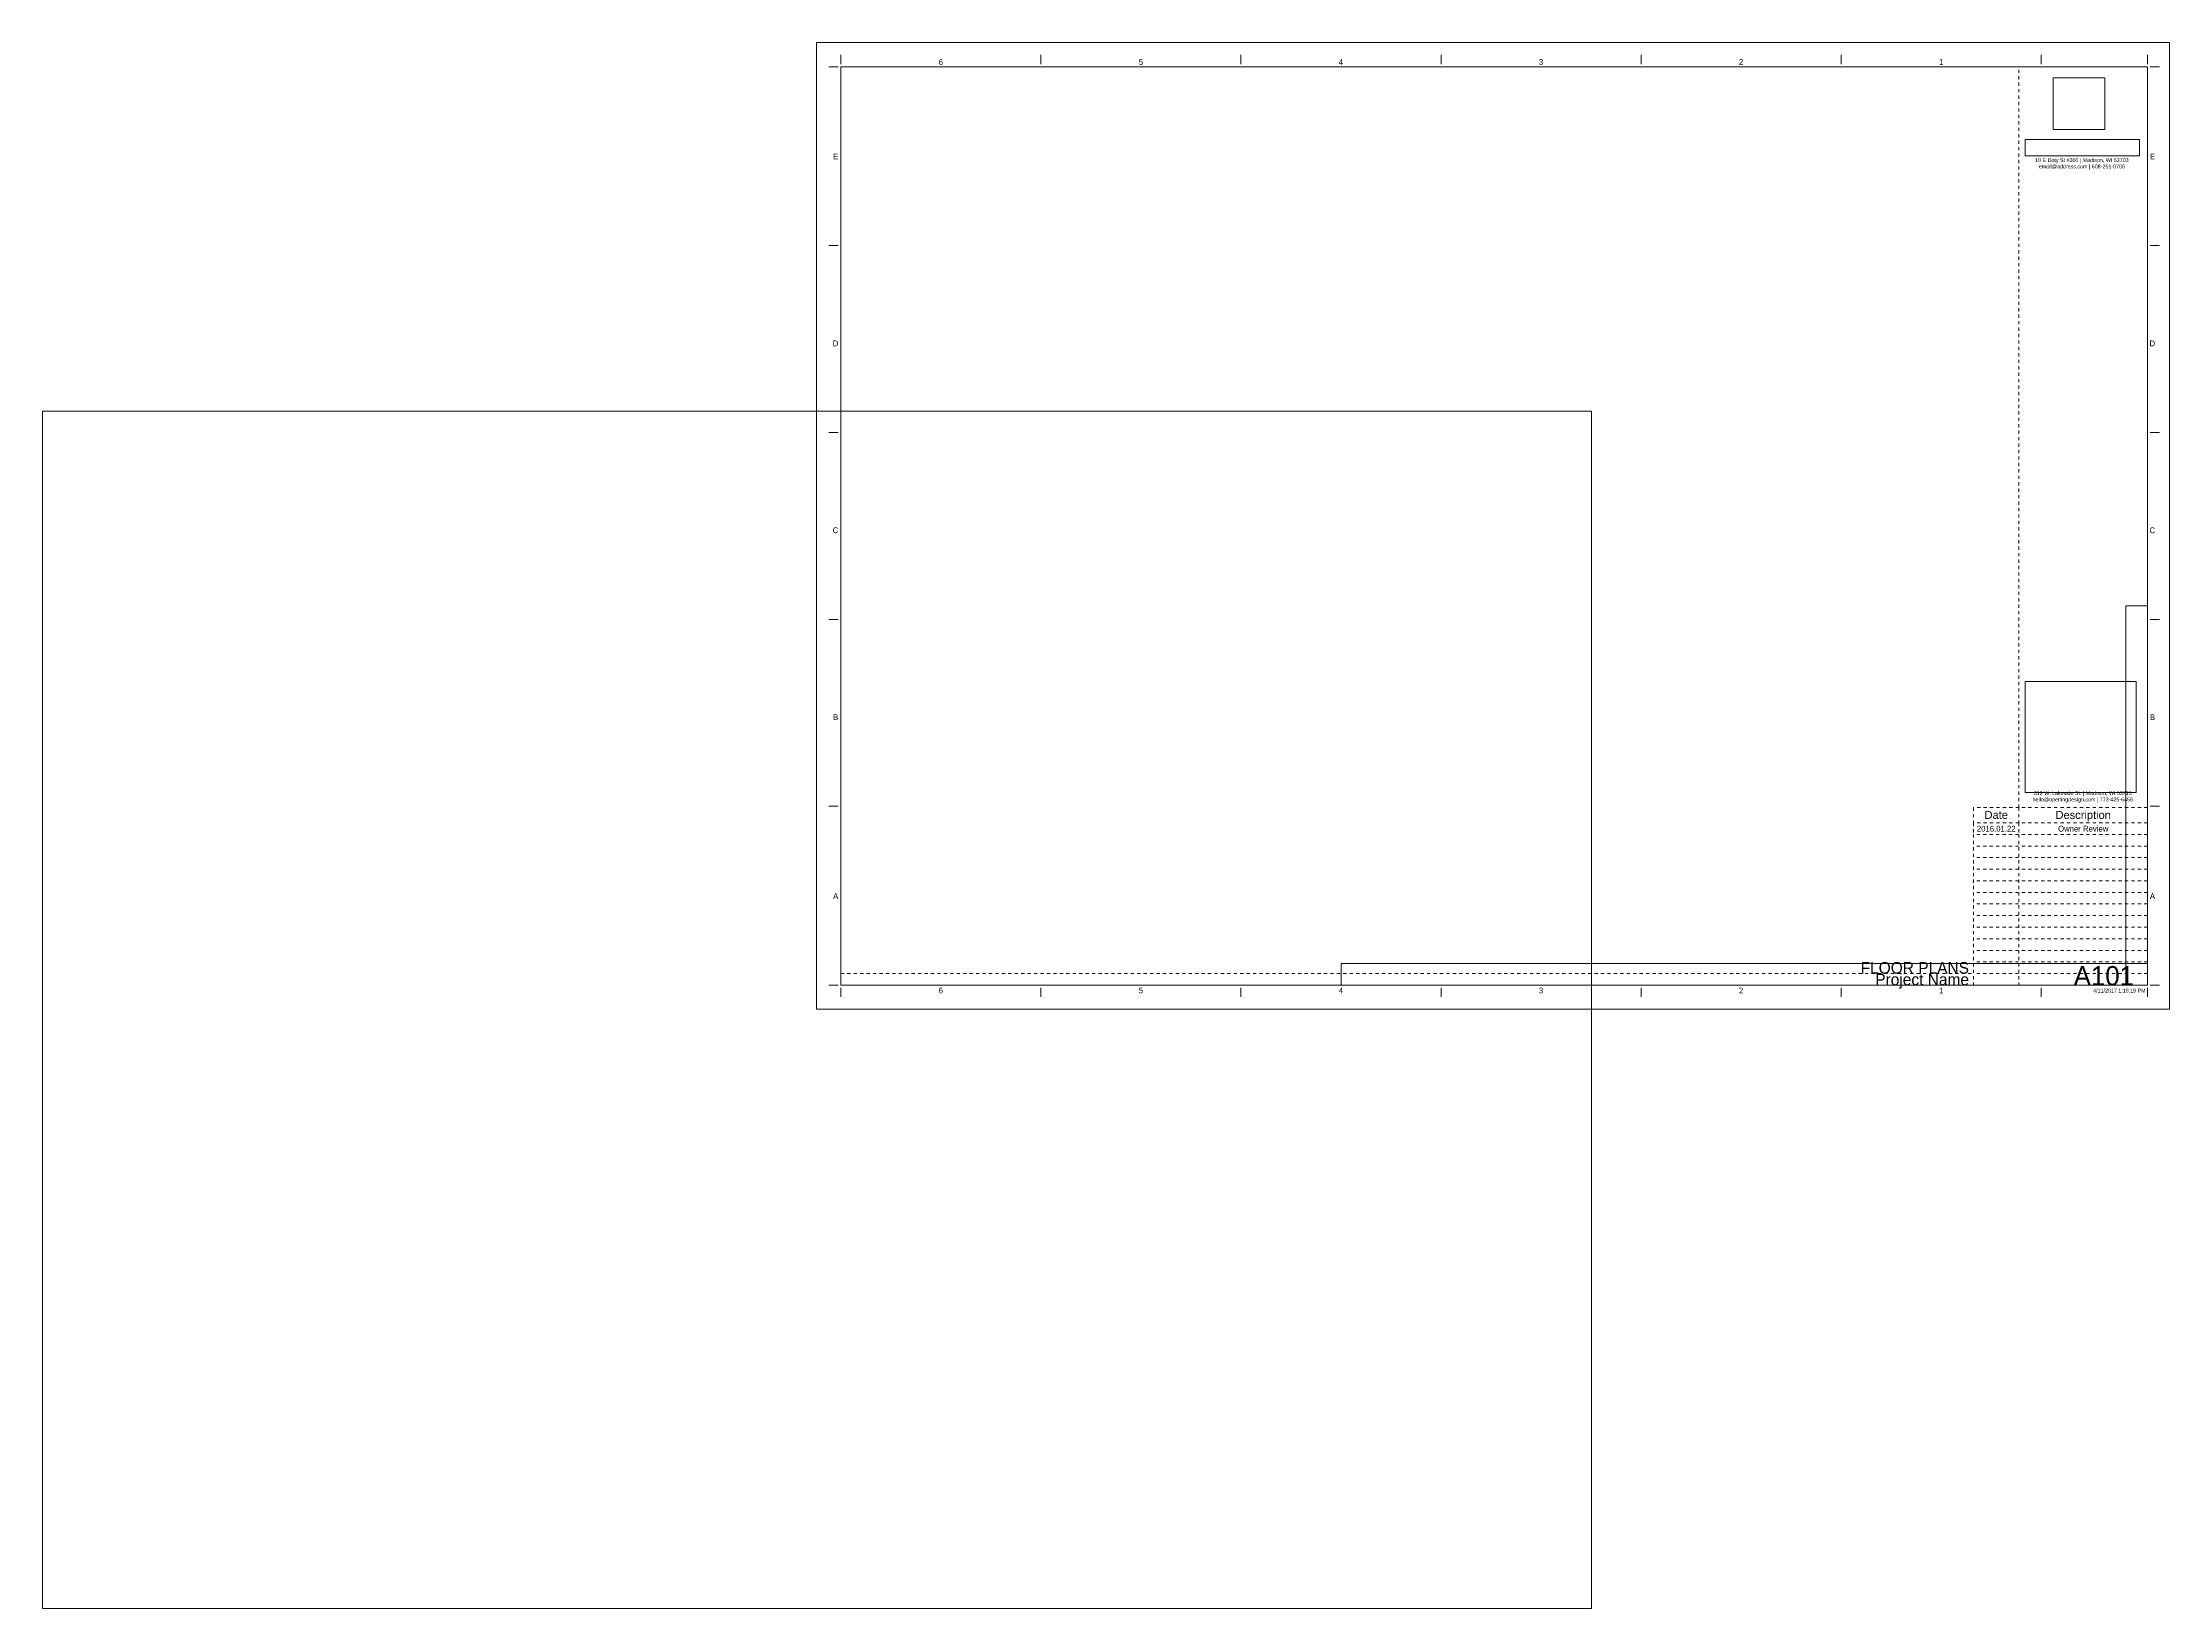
# Paper-space layout 'Layout1' of a CAD drawing. Header units: inches. Extents: x -24 to 42, y -18.6 to 30.
import ezdxf

# ---------------------------------------------------------------- set-up
doc = ezdxf.new("R2010")
doc.units = ezdxf.units.IN
doc.header["$MEASUREMENT"] = 0
doc.linetypes.add('Dot 1_32_', pattern=[0.03125, 0, -0.03125])
for name, color, linetype, lineweight in [('A-DETL', 90, 'Dot 1_32_', 13), ('G-ANNO-SCHD', 231, 'Continuous', 9), ('G-ANNO-TTLB', 6, 'Continuous', 9), ('G-ANNO-TTLB-MEDM', 33, 'Continuous', 20)]:
    doc.layers.add(name, color=color, linetype=linetype, lineweight=lineweight)
doc.styles.add('Arial', font='arial.ttf', dxfattribs={"height": 0.245883})
doc.styles.add('Century Gothic', font='ufonts.com_century-gothic.ttf', dxfattribs={"height": 0.119759})
doc.styles.add('Century Gothic_1', font='ufonts.com_century-gothic.ttf', dxfattribs={"height": 0.179639})
doc.styles.add('Century Gothic_2', font='ufonts.com_century-gothic.ttf', dxfattribs={"height": 0.598797})
doc.styles.add('Century Gothic_3', font='ufonts.com_century-gothic.ttf', dxfattribs={"height": 0.359278})
picture_1 = doc.add_image_def('image1.jpg', size_in_pixel=(95, 1663))
picture_2 = doc.add_image_def('image2.jpg', size_in_pixel=(3536, 95))
picture_3 = doc.add_image_def('image3.jpg', size_in_pixel=(101, 101))
picture_4 = doc.add_image_def('image4.jpg', size_in_pixel=(362, 52))
picture_5 = doc.add_image_def('image5.jpg', size_in_pixel=(939, 939))

# ---------------------------------------------------------------- blocks, each defined once
blk = doc.blocks.new('E1 30 x 42 Horizontal - E1 30x42 Horizontal-46795-FLOOR PLANS')
at = {"layer": 'G-ANNO-TTLB'}
for p, q in [((-0.01, 30.014), (41.99, 30.014)), ((-0.01, 0.014), (-0.01, 30.014)), ((41.99, 0.014), (41.99, 30.014)), ((-0.01, 0.014), (41.99, 0.014))]:
    blk.add_line(p, q, dxfattribs=at)
at = {"layer": 'G-ANNO-TTLB', "linetype": 'Dot 1_32_', "lineweight": 13}
for p, q in [((37.317, 6.272), (37.317, 29.264)), ((0.74, 1.123), (35.905, 1.123))]:
    blk.add_line(p, q, dxfattribs=at)
at = {"layer": 'G-ANNO-TTLB-MEDM'}
for p, q in [((0.659, 29.264), (0.372, 29.264)), ((0.74, 29.344), (0.74, 29.631)), ((0.74, 29.264), (41.307, 29.264)), ((0.74, 29.264), (0.74, 0.764)), ((6.951, 29.344), (6.951, 29.631)), ((13.162, 29.344), (13.162, 29.631)), ((19.374, 29.344), (19.374, 29.631)), ((25.585, 29.344), (25.585, 29.631)), ((31.796, 29.344), (31.796, 29.631)), ((38.008, 29.344), (38.008, 29.631)), ((41.307, 0.764), (41.307, 29.264)), ((41.308, 29.344), (41.308, 29.631)), ((41.389, 29.264), (41.676, 29.264)), ((0.659, 23.714), (0.372, 23.714)), ((41.389, 23.714), (41.676, 23.714)), ((0.659, 17.914), (0.372, 17.914)), ((41.389, 17.914), (41.676, 17.914)), ((0.659, 12.114), (0.372, 12.114)), ((41.389, 12.114), (41.676, 12.114)), ((0.659, 6.314), (0.372, 6.314)), ((41.389, 6.314), (41.676, 6.314)), ((0.659, 0.764), (0.372, 0.764)), ((0.74, 0.764), (41.307, 0.764)), ((0.74, 0.683), (0.74, 0.396)), ((6.951, 0.683), (6.951, 0.396)), ((13.162, 0.683), (13.162, 0.396)), ((19.374, 0.683), (19.374, 0.396)), ((25.585, 0.683), (25.585, 0.396)), ((31.796, 0.683), (31.796, 0.396)), ((38.008, 0.683), (38.008, 0.396)), ((41.308, 0.683), (41.308, 0.396)), ((41.389, 0.764), (41.676, 0.764))]:
    blk.add_line(p, q, dxfattribs=at)
at = {"layer": 'G-ANNO-TTLB', "line_spacing_factor": 0.984117}
for s, insert, char_height, width, attachment_point, style in [('6', (3.845, 29.501), 0.18, 0.16425, 2, 'Century Gothic_1'), ('5', (10.056, 29.501), 0.18, 0.16425, 2, 'Century Gothic_1'), ('4', (16.267, 29.501), 0.18, 0.16425, 2, 'Century Gothic_1'), ('3', (22.479, 29.501), 0.18, 0.16425, 2, 'Century Gothic_1'), ('2', (28.69, 29.501), 0.18, 0.16425, 2, 'Century Gothic_1'), ('1', (34.901, 29.501), 0.18, 0.16425, 2, 'Century Gothic_1'), ('E', (0.662, 26.568), 0.18, 0.1575, 3, 'Century Gothic_1'), ('10 E Doty St #300 | Madison, WI 53703\\Pemail@address.com | 608-251-0706\\P', (39.271, 26.425), 0.11976, 3.615, 2, 'Century Gothic'), ('E', (41.543, 26.568), 0.18, 0.1575, 3, 'Century Gothic_1'), ('D', (0.662, 20.768), 0.18, 0.21825, 3, 'Century Gothic_1'), ('D', (41.543, 20.768), 0.18, 0.21825, 3, 'Century Gothic_1'), ('C', (0.662, 14.968), 0.18, 0.24075, 3, 'Century Gothic_1'), ('C', (41.543, 14.968), 0.18, 0.24075, 3, 'Century Gothic_1'), ('B', (0.662, 9.168), 0.18, 0.16875, 3, 'Century Gothic_1'), ('B', (41.543, 9.168), 0.18, 0.16875, 3, 'Century Gothic_1'), ('312 W. Lakeside St. | Madison, WI 53715\\Phello@openingdesign.com | 773-425-6456', (39.298, 6.782), 0.11976, 4.0185, 2, 'Century Gothic'), ('A', (0.662, 3.618), 0.18, 0.2205, 3, 'Century Gothic_1'), ('A', (41.543, 3.618), 0.18, 0.2205, 3, 'Century Gothic_1'), ('6', (3.845, 0.687), 0.18, 0.16425, 2, 'Century Gothic_1'), ('5', (10.056, 0.687), 0.18, 0.16425, 2, 'Century Gothic_1'), ('4', (16.267, 0.687), 0.18, 0.16425, 2, 'Century Gothic_1'), ('3', (22.479, 0.687), 0.18, 0.16425, 2, 'Century Gothic_1'), ('2', (28.69, 0.687), 0.18, 0.16425, 2, 'Century Gothic_1'), ('1', (34.901, 0.687), 0.18, 0.16425, 2, 'Century Gothic_1')]:
    blk.add_mtext(s, dxfattribs=dict(at, insert=insert, char_height=char_height, width=width, attachment_point=attachment_point, style=style))
at = {"layer": 'G-ANNO-TTLB'}
image = blk.add_image(picture_3, insert=(38.381, 27.315), size_in_units=(1.607, 1.607), dxfattribs=at)
image.dxf.flags = 7
image = blk.add_image(picture_4, insert=(37.514, 26.5), size_in_units=(3.55, 0.51), dxfattribs=at)
image.dxf.flags = 7
image = blk.add_image(picture_1, insert=(40.634, 0.764), size_in_units=(0.673, 11.775), dxfattribs=at)
image.dxf.flags = 7
image = blk.add_image(picture_5, insert=(37.514, 6.741), size_in_units=(3.444, 3.444), dxfattribs=at)
image.dxf.flags = 7
image = blk.add_image(picture_2, insert=(16.27, 0.764), size_in_units=(25.037, 0.673), dxfattribs=at)
image.dxf.flags = 7

psp = doc.layouts.get("Layout1")

# ---------------------------------------------------------------- linework, layer by layer
at = {"layer": 'A-DETL'}
for p, q in [((37.318, 6.272), (35.905, 6.272)), ((35.905, 6.272), (35.905, 5.801)), ((41.307, 6.272), (37.318, 6.272)), ((37.318, 6.272), (37.318, 5.801)), ((41.307, 6.272), (41.307, 5.801)), ((37.318, 5.801), (35.905, 5.801)), ((35.905, 5.801), (35.905, 5.441)), ((41.307, 5.441), (35.905, 5.441)), ((35.905, 5.441), (35.905, 0.764)), ((41.307, 5.801), (37.318, 5.801)), ((37.318, 5.801), (37.318, 5.441)), ((37.318, 5.441), (37.318, 0.764)), ((41.307, 5.801), (41.307, 5.441)), ((41.307, 5.081), (35.905, 5.081)), ((41.307, 4.722), (35.905, 4.722)), ((41.307, 4.362), (35.905, 4.362)), ((41.307, 4.002), (35.905, 4.002)), ((41.307, 3.642), (35.905, 3.642)), ((41.307, 3.282), (35.905, 3.282)), ((41.307, 2.922), (35.905, 2.922)), ((41.307, 2.563), (35.905, 2.563)), ((41.307, 2.203), (35.905, 2.203)), ((41.307, 1.843), (35.905, 1.843)), ((41.307, 1.483), (35.905, 1.483)), ((41.307, 1.123), (35.905, 1.123))]:
    psp.add_line(p, q, dxfattribs=at)

# ---------------------------------------------------------------- block references
at = {"layer": 'G-ANNO-TTLB'}
psp.add_blockref('E1 30 x 42 Horizontal - E1 30x42 Horizontal-46795-FLOOR PLANS', (0, 0), dxfattribs=at)

# ---------------------------------------------------------------- texts
at = {"layer": 'G-ANNO-SCHD', "attachment_point": 2}
for s, insert, char_height, width, line_spacing_factor, style in [('Date', (36.611, 6.169), 0.2459, 0.864, 0.938532, 'Arial'), ('Description', (39.312, 6.169), 0.24588, 2.043, 0.938532, 'Arial'), ('2016.01.22', (36.611, 5.708), 0.1796, 1.476, 0.984117, 'Century Gothic_1'), ('Owner Review', (39.312, 5.708), 0.17964, 2.07, 0.984117, 'Century Gothic_1')]:
    psp.add_mtext(s, dxfattribs=dict(at, insert=insert, char_height=char_height, width=width, line_spacing_factor=line_spacing_factor, style=style))
at = {"layer": 'G-ANNO-TTLB', "char_height": 0.35928, "attachment_point": 3, "line_spacing_factor": 0.984117, "style": 'Century Gothic_3'}
for s, insert, width in [('FLOOR PLANS', (35.766, 1.48), 3.906), ('Project Name', (35.766, 1.12), 3.9285)]:
    psp.add_mtext(s, dxfattribs=dict(at, insert=insert, width=width))

# ---------------------------------------------------------------- viewports
at = {"layer": '0'}
psp.add_viewport(center=(0, 0), size=(48.086, 37.15714), view_center_point=(22.49, 15.014), view_height=37.15714, dxfattribs=at)

# ---------------------------------------------------------------- next in the draw order: texts
at = {"layer": 'G-ANNO-TTLB', "insert": (41.248, 0.654), "char_height": 0.11976, "width": 2.001, "attachment_point": 3, "line_spacing_factor": 0.984117, "style": 'Century Gothic', "bg_fill": 3, "box_fill_scale": 1.25, "bg_fill_color": 0, "bg_fill_transparency": 0}
psp.add_mtext('4/11/2017 1:18:19 PM', dxfattribs=at)

# ---------------------------------------------------------------- next in the draw order: linework, layer by layer
at = {"layer": 'A-DETL'}
for p, q in [((41.307, 5.441), (41.307, 0.764)), ((41.307, 0.764), (35.905, 0.764))]:
    psp.add_line(p, q, dxfattribs=at)

# ---------------------------------------------------------------- next in the draw order: texts
at = {"layer": 'G-ANNO-TTLB', "insert": (39.953, 1.355), "char_height": 0.5988, "width": 2.3775, "attachment_point": 2, "line_spacing_factor": 0.984117, "style": 'Century Gothic_2'}
psp.add_mtext('A101', dxfattribs=at)

doc.saveas('drawing.dxf')
